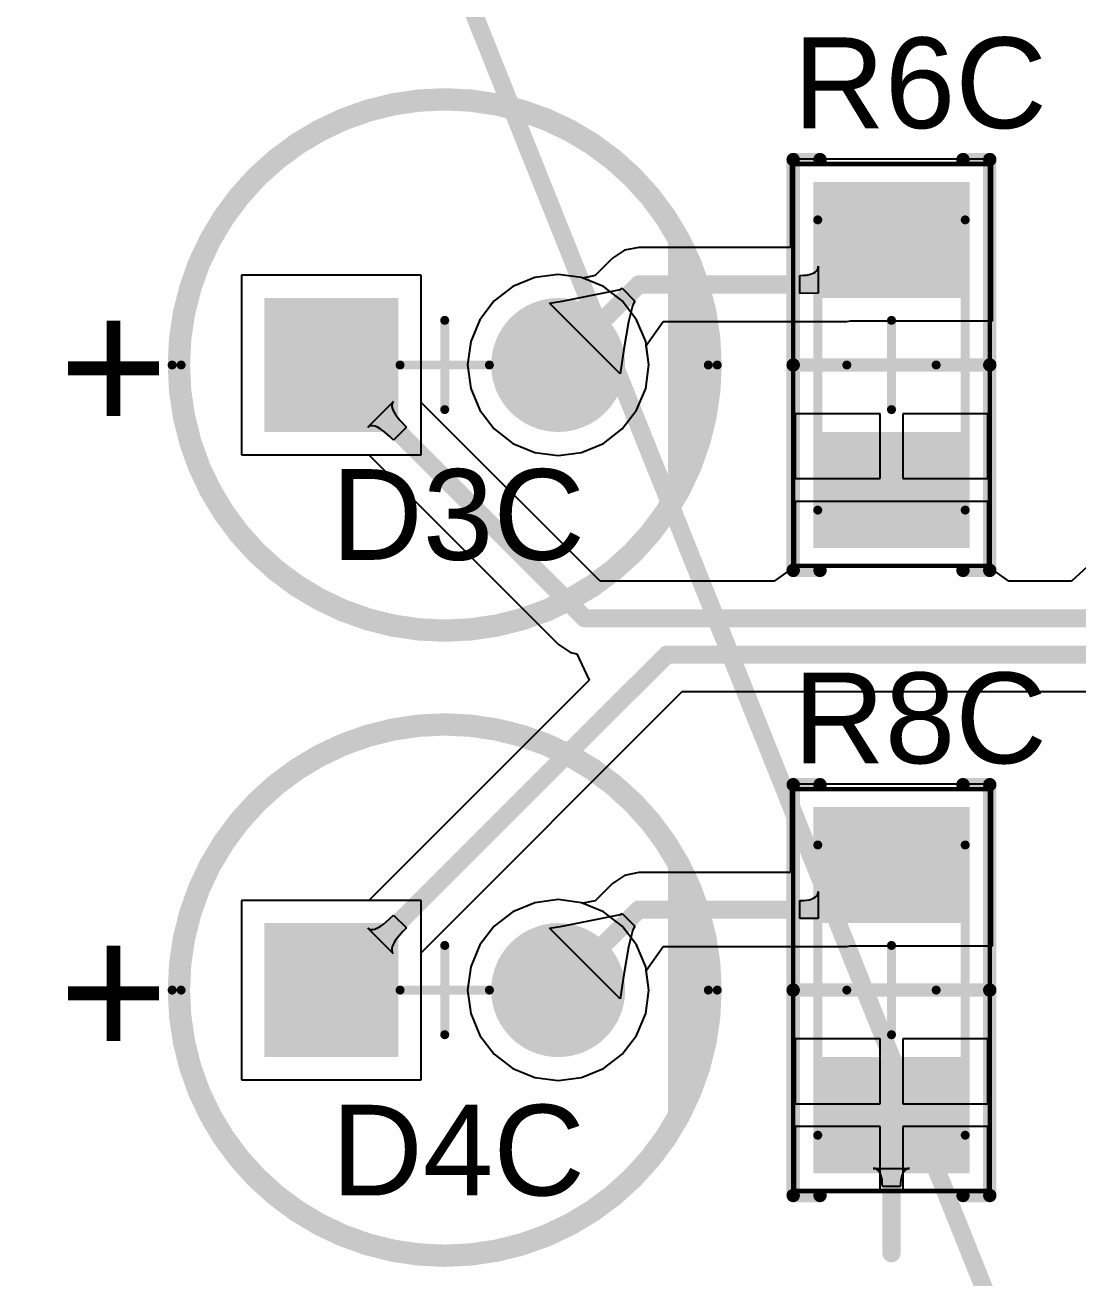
# Model space of a CAD drawing. Header units: inches. Extents: x -0.14 to 3.29, y -0.08 to 7.88.
# Drawn here: x 0.898 to 1.362, y 4.578 to 5.13 of the extents above; entities that cross this region are included whole.
import ezdxf

# ---------------------------------------------------------------- set-up
doc = ezdxf.new("R2010")
doc.units = ezdxf.units.IN
doc.header["$MEASUREMENT"] = 0
for name, color, linetype in [('Bottom Layer', 5, 'Continuous'), ('Bottom Solder', 6, 'Continuous'), ('Multi-Layer', 9, 'Continuous'), ('Pad Holes', 156, 'Continuous'), ('PCBD Notes', 76, 'Continuous'), ('Top 3D Body', 56, 'Continuous'), ('Top Courtyard', 56, 'Continuous'), ('Top Layer', 1, 'Continuous'), ('Top Overlay', 2, 'Continuous'), ('Top Paste', 8, 'Continuous'), ('Top Solder', 216, 'Continuous')]:
    doc.layers.add(name, color=color, linetype=linetype)
doc.styles.add('Arial', font='', dxfattribs={"height": 0.2})
doc.styles.get('Arial').set_extended_font_data('Arial')

# ---------------------------------------------------------------- blocks, each defined once
blk = doc.blocks.new('RES_1206_3216_314')
at = {"layer": 'Top Layer'}
for points in [[(-0.07874, -0.03248), (-0.07874, 0.03248), (-0.0315, 0.03248), (-0.0315, -0.03248)], [(0.0315, -0.03248), (0.0315, 0.03248), (0.07874, 0.03248), (0.07874, -0.03248)]]:
    blk.add_hatch(color=1, dxfattribs=at).paths.add_polyline_path(points)
at = {"layer": 'Top Paste'}
for points in [[(-0.07874, -0.03248), (-0.07874, 0.03248), (-0.0315, 0.03248), (-0.0315, -0.03248)], [(0.0315, -0.03248), (0.0315, 0.03248), (0.07874, 0.03248), (0.07874, -0.03248)]]:
    blk.add_hatch(color=8, dxfattribs=at).paths.add_polyline_path(points)
at = {"layer": 'Top Solder'}
for points in [[(-0.08071, -0.03445), (-0.08071, 0.03445), (-0.02953, 0.03445), (-0.02953, -0.03445)], [(0.02953, -0.03445), (0.02953, 0.03445), (0.08071, 0.03445), (0.08071, -0.03445)]]:
    blk.add_hatch(color=216, dxfattribs=at).paths.add_polyline_path(points)
at = {"layer": 'Top 3D Body'}
for points in [[(0.06398, 0.03248, 0.00394, 0.00394, 0), (-0.06398, 0.03248, 0.00394, 0.00394, 0)], [(-0.06398, -0.03248, 0.00394, 0.00394, 0), (-0.06398, 0.03248, 0.00394, 0.00394, 0)], [(0.06398, -0.03248, 0.00394, 0.00394, 0), (0.06398, 0.03248, 0.00394, 0.00394, 0)], [(0.06398, -0.03248, 0.00394, 0.00394, 0), (-0.06398, -0.03248, 0.00394, 0.00394, 0)]]:
    blk.add_lwpolyline(points, format="xyseb", dxfattribs=at)
for points in [[(-0.06496, 0.03248, 0.00197, 0.00197, 1), (-0.06299, 0.03248, 0.00197, 0.00197, 1)], [(-0.06496, 0.03248, 0.00197, 0.00197, 1), (-0.06299, 0.03248, 0.00197, 0.00197, 1)], [(0.06299, 0.03248, 0.00197, 0.00197, 1), (0.06496, 0.03248, 0.00197, 0.00197, 1)], [(0.06299, 0.03248, 0.00197, 0.00197, 1), (0.06496, 0.03248, 0.00197, 0.00197, 1)], [(-0.06496, -0.03248, 0.00197, 0.00197, 1), (-0.06299, -0.03248, 0.00197, 0.00197, 1)], [(-0.06496, -0.03248, 0.00197, 0.00197, 1), (-0.06299, -0.03248, 0.00197, 0.00197, 1)], [(0.06299, -0.03248, 0.00197, 0.00197, 1), (0.06496, -0.03248, 0.00197, 0.00197, 1)], [(0.06299, -0.03248, 0.00197, 0.00197, 1), (0.06496, -0.03248, 0.00197, 0.00197, 1)]]:
    blk.add_lwpolyline(points, format="xyseb", close=True, dxfattribs=at)
at = {"layer": 'Top Courtyard'}
for points in [[(0.08858, 0.04331, 0.00197, 0.00197, 0), (-0.08858, 0.04331, 0.00197, 0.00197, 0)], [(-0.08858, -0.04331, 0.00197, 0.00197, 0), (-0.08858, 0.04331, 0.00197, 0.00197, 0)], [(0.08858, -0.04331, 0.00197, 0.00197, 0), (0.08858, 0.04331, 0.00197, 0.00197, 0)], [(0, -0.01968, 0.00394, 0.00394, 0), (0, 0.01969, 0.00394, 0.00394, 0)], [(0.01968, 0, 0.00394, 0.00394, 0), (-0.01969, 0, 0.00394, 0.00394, 0)], [(0.08858, -0.04331, 0.00197, 0.00197, 0), (-0.08858, -0.04331, 0.00197, 0.00197, 0)]]:
    blk.add_lwpolyline(points, format="xyseb", dxfattribs=at)
for points in [[(-0.08907, 0.04331, 0.000984, 0.000984, 1), (-0.08809, 0.04331, 0.000984, 0.000984, 1)], [(-0.08907, 0.04331, 0.000984, 0.000984, 1), (-0.08809, 0.04331, 0.000984, 0.000984, 1)], [(0.08809, 0.04331, 0.000984, 0.000984, 1), (0.08907, 0.04331, 0.000984, 0.000984, 1)], [(0.08809, 0.04331, 0.000984, 0.000984, 1), (0.08907, 0.04331, 0.000984, 0.000984, 1)], [(-0.00098, 0.01969, 0.00197, 0.00197, 1), (0.00098, 0.01969, 0.00197, 0.00197, 1)], [(-0.02067, 0, 0.00197, 0.00197, 1), (-0.0187, 0, 0.00197, 0.00197, 1)], [(0.0187, 0, 0.00197, 0.00197, 1), (0.02067, 0, 0.00197, 0.00197, 1)], [(-0.00098, -0.01968, 0.00197, 0.00197, 1), (0.00098, -0.01968, 0.00197, 0.00197, 1)], [(-0.08907, -0.04331, 0.000984, 0.000984, 1), (-0.08809, -0.04331, 0.000984, 0.000984, 1)], [(-0.08907, -0.04331, 0.000984, 0.000984, 1), (-0.08809, -0.04331, 0.000984, 0.000984, 1)], [(0.08809, -0.04331, 0.000984, 0.000984, 1), (0.08907, -0.04331, 0.000984, 0.000984, 1)], [(0.08809, -0.04331, 0.000984, 0.000984, 1), (0.08907, -0.04331, 0.000984, 0.000984, 1)]]:
    blk.add_lwpolyline(points, format="xyseb", close=True, dxfattribs=at)
at = {"layer": 'Top Overlay'}
for points in [[(0.09055, 0.04331, 0.00591, 0.00591, 0), (-0.09055, 0.04331, 0.00591, 0.00591, 0)], [(-0.09055, 0.0315, 0.00591, 0.00591, 0), (-0.09055, 0.04331, 0.00591, 0.00591, 0)], [(0, -0.04331, 0.00591, 0.00591, 0), (0, 0.04331, 0.00591, 0.00591, 0)], [(0.09055, 0.0315, 0.00591, 0.00591, 0), (0.09055, 0.04331, 0.00591, 0.00591, 0)], [(-0.09055, -0.04331, 0.00591, 0.00591, 0), (-0.09055, -0.03149, 0.00591, 0.00591, 0)], [(0.09055, -0.04331, 0.00591, 0.00591, 0), (0.09055, -0.03149, 0.00591, 0.00591, 0)], [(0.09055, -0.04331, 0.00591, 0.00591, 0), (-0.09055, -0.04331, 0.00591, 0.00591, 0)]]:
    blk.add_lwpolyline(points, format="xyseb", dxfattribs=at)
for points in [[(-0.09203, 0.04331, 0.00295, 0.00295, 1), (-0.08908, 0.04331, 0.00295, 0.00295, 1)], [(-0.09203, 0.04331, 0.00295, 0.00295, 1), (-0.08908, 0.04331, 0.00295, 0.00295, 1)], [(-0.00148, 0.04331, 0.00295, 0.00295, 1), (0.00148, 0.04331, 0.00295, 0.00295, 1)], [(0.08908, 0.04331, 0.00295, 0.00295, 1), (0.09203, 0.04331, 0.00295, 0.00295, 1)], [(0.08908, 0.04331, 0.00295, 0.00295, 1), (0.09203, 0.04331, 0.00295, 0.00295, 1)], [(-0.09203, 0.0315, 0.00295, 0.00295, 1), (-0.08908, 0.0315, 0.00295, 0.00295, 1)], [(0.08908, 0.0315, 0.00295, 0.00295, 1), (0.09203, 0.0315, 0.00295, 0.00295, 1)], [(-0.09203, -0.03149, 0.00295, 0.00295, 1), (-0.08908, -0.03149, 0.00295, 0.00295, 1)], [(0.08908, -0.03149, 0.00295, 0.00295, 1), (0.09203, -0.03149, 0.00295, 0.00295, 1)], [(-0.09203, -0.04331, 0.00295, 0.00295, 1), (-0.08908, -0.04331, 0.00295, 0.00295, 1)], [(-0.09203, -0.04331, 0.00295, 0.00295, 1), (-0.08908, -0.04331, 0.00295, 0.00295, 1)], [(-0.00148, -0.04331, 0.00295, 0.00295, 1), (0.00148, -0.04331, 0.00295, 0.00295, 1)], [(0.08908, -0.04331, 0.00295, 0.00295, 1), (0.09203, -0.04331, 0.00295, 0.00295, 1)], [(0.08908, -0.04331, 0.00295, 0.00295, 1), (0.09203, -0.04331, 0.00295, 0.00295, 1)]]:
    blk.add_lwpolyline(points, format="xyseb", close=True, dxfattribs=at)
blk = doc.blocks.new('RES_1206_3216_334')
at = {"layer": 'Top Layer'}
for points in [[(-0.07874, -0.03248), (-0.07874, 0.03248), (-0.03149, 0.03248), (-0.03149, -0.03248)], [(0.0315, -0.03248), (0.0315, 0.03248), (0.07874, 0.03248), (0.07874, -0.03248)]]:
    blk.add_hatch(color=1, dxfattribs=at).paths.add_polyline_path(points)
at = {"layer": 'Top Paste'}
for points in [[(-0.07874, -0.03248), (-0.07874, 0.03248), (-0.03149, 0.03248), (-0.03149, -0.03248)], [(0.0315, -0.03248), (0.0315, 0.03248), (0.07874, 0.03248), (0.07874, -0.03248)]]:
    blk.add_hatch(color=8, dxfattribs=at).paths.add_polyline_path(points)
at = {"layer": 'Top Solder'}
for points in [[(-0.08071, -0.03445), (-0.08071, 0.03445), (-0.02953, 0.03445), (-0.02953, -0.03445)], [(0.02953, -0.03445), (0.02953, 0.03445), (0.08071, 0.03445), (0.08071, -0.03445)]]:
    blk.add_hatch(color=216, dxfattribs=at).paths.add_polyline_path(points)
at = {"layer": 'Top 3D Body'}
for points in [[(0.06398, 0.03248, 0.00394, 0.00394, 0), (-0.06398, 0.03248, 0.00394, 0.00394, 0)], [(-0.06398, -0.03248, 0.00394, 0.00394, 0), (-0.06398, 0.03248, 0.00394, 0.00394, 0)], [(0.06398, -0.03248, 0.00394, 0.00394, 0), (0.06398, 0.03248, 0.00394, 0.00394, 0)], [(0.06398, -0.03248, 0.00394, 0.00394, 0), (-0.06398, -0.03248, 0.00394, 0.00394, 0)]]:
    blk.add_lwpolyline(points, format="xyseb", dxfattribs=at)
for points in [[(-0.06496, 0.03248, 0.00197, 0.00197, 1), (-0.06299, 0.03248, 0.00197, 0.00197, 1)], [(-0.06496, 0.03248, 0.00197, 0.00197, 1), (-0.06299, 0.03248, 0.00197, 0.00197, 1)], [(0.06299, 0.03248, 0.00197, 0.00197, 1), (0.06496, 0.03248, 0.00197, 0.00197, 1)], [(0.06299, 0.03248, 0.00197, 0.00197, 1), (0.06496, 0.03248, 0.00197, 0.00197, 1)], [(-0.06496, -0.03248, 0.00197, 0.00197, 1), (-0.06299, -0.03248, 0.00197, 0.00197, 1)], [(-0.06496, -0.03248, 0.00197, 0.00197, 1), (-0.06299, -0.03248, 0.00197, 0.00197, 1)], [(0.06299, -0.03248, 0.00197, 0.00197, 1), (0.06496, -0.03248, 0.00197, 0.00197, 1)], [(0.06299, -0.03248, 0.00197, 0.00197, 1), (0.06496, -0.03248, 0.00197, 0.00197, 1)]]:
    blk.add_lwpolyline(points, format="xyseb", close=True, dxfattribs=at)
at = {"layer": 'Top Courtyard'}
for points in [[(0.08858, 0.04331, 0.00197, 0.00197, 0), (-0.08858, 0.04331, 0.00197, 0.00197, 0)], [(-0.08858, -0.04331, 0.00197, 0.00197, 0), (-0.08858, 0.04331, 0.00197, 0.00197, 0)], [(0.08858, -0.04331, 0.00197, 0.00197, 0), (0.08858, 0.04331, 0.00197, 0.00197, 0)], [(0, -0.01968, 0.00394, 0.00394, 0), (0, 0.01969, 0.00394, 0.00394, 0)], [(0.01969, 0, 0.00394, 0.00394, 0), (-0.01968, 0, 0.00394, 0.00394, 0)], [(0.08858, -0.04331, 0.00197, 0.00197, 0), (-0.08858, -0.04331, 0.00197, 0.00197, 0)]]:
    blk.add_lwpolyline(points, format="xyseb", dxfattribs=at)
for points in [[(-0.08908, 0.04331, 0.000984, 0.000984, 1), (-0.08809, 0.04331, 0.000984, 0.000984, 1)], [(-0.08908, 0.04331, 0.000984, 0.000984, 1), (-0.08809, 0.04331, 0.000984, 0.000984, 1)], [(0.08809, 0.04331, 0.000984, 0.000984, 1), (0.08908, 0.04331, 0.000984, 0.000984, 1)], [(0.08809, 0.04331, 0.000984, 0.000984, 1), (0.08908, 0.04331, 0.000984, 0.000984, 1)], [(-0.00098, 0.01969, 0.00197, 0.00197, 1), (0.00099, 0.01969, 0.00197, 0.00197, 1)], [(-0.02067, 0, 0.00197, 0.00197, 1), (-0.0187, 0, 0.00197, 0.00197, 1)], [(0.0187, 0, 0.00197, 0.00197, 1), (0.02067, 0, 0.00197, 0.00197, 1)], [(-0.00098, -0.01968, 0.00197, 0.00197, 1), (0.00099, -0.01968, 0.00197, 0.00197, 1)], [(-0.08908, -0.04331, 0.000984, 0.000984, 1), (-0.08809, -0.04331, 0.000984, 0.000984, 1)], [(-0.08908, -0.04331, 0.000984, 0.000984, 1), (-0.08809, -0.04331, 0.000984, 0.000984, 1)], [(0.08809, -0.04331, 0.000984, 0.000984, 1), (0.08908, -0.04331, 0.000984, 0.000984, 1)], [(0.08809, -0.04331, 0.000984, 0.000984, 1), (0.08908, -0.04331, 0.000984, 0.000984, 1)]]:
    blk.add_lwpolyline(points, format="xyseb", close=True, dxfattribs=at)
at = {"layer": 'Top Overlay'}
for points in [[(0.09055, 0.04331, 0.00591, 0.00591, 0), (-0.09055, 0.04331, 0.00591, 0.00591, 0)], [(-0.09055, 0.0315, 0.00591, 0.00591, 0), (-0.09055, 0.04331, 0.00591, 0.00591, 0)], [(0, -0.04331, 0.00591, 0.00591, 0), (0, 0.04331, 0.00591, 0.00591, 0)], [(0.09055, 0.0315, 0.00591, 0.00591, 0), (0.09055, 0.04331, 0.00591, 0.00591, 0)], [(-0.09055, -0.04331, 0.00591, 0.00591, 0), (-0.09055, -0.03149, 0.00591, 0.00591, 0)], [(0.09055, -0.04331, 0.00591, 0.00591, 0), (0.09055, -0.03149, 0.00591, 0.00591, 0)], [(0.09055, -0.04331, 0.00591, 0.00591, 0), (-0.09055, -0.04331, 0.00591, 0.00591, 0)]]:
    blk.add_lwpolyline(points, format="xyseb", dxfattribs=at)
for points in [[(-0.09203, 0.04331, 0.00295, 0.00295, 1), (-0.08907, 0.04331, 0.00295, 0.00295, 1)], [(-0.09203, 0.04331, 0.00295, 0.00295, 1), (-0.08907, 0.04331, 0.00295, 0.00295, 1)], [(-0.00148, 0.04331, 0.00295, 0.00295, 1), (0.00148, 0.04331, 0.00295, 0.00295, 1)], [(0.08907, 0.04331, 0.00295, 0.00295, 1), (0.09203, 0.04331, 0.00295, 0.00295, 1)], [(0.08907, 0.04331, 0.00295, 0.00295, 1), (0.09203, 0.04331, 0.00295, 0.00295, 1)], [(-0.09203, 0.0315, 0.00295, 0.00295, 1), (-0.08907, 0.0315, 0.00295, 0.00295, 1)], [(0.08907, 0.0315, 0.00295, 0.00295, 1), (0.09203, 0.0315, 0.00295, 0.00295, 1)], [(-0.09203, -0.03149, 0.00295, 0.00295, 1), (-0.08907, -0.03149, 0.00295, 0.00295, 1)], [(0.08907, -0.03149, 0.00295, 0.00295, 1), (0.09203, -0.03149, 0.00295, 0.00295, 1)], [(-0.09203, -0.04331, 0.00295, 0.00295, 1), (-0.08907, -0.04331, 0.00295, 0.00295, 1)], [(-0.09203, -0.04331, 0.00295, 0.00295, 1), (-0.08907, -0.04331, 0.00295, 0.00295, 1)], [(-0.00148, -0.04331, 0.00295, 0.00295, 1), (0.00148, -0.04331, 0.00295, 0.00295, 1)], [(0.08907, -0.04331, 0.00295, 0.00295, 1), (0.09203, -0.04331, 0.00295, 0.00295, 1)], [(0.08907, -0.04331, 0.00295, 0.00295, 1), (0.09203, -0.04331, 0.00295, 0.00295, 1)]]:
    blk.add_lwpolyline(points, format="xyseb", close=True, dxfattribs=at)
blk = doc.blocks.new('ED49B4F6_595F_4D62_96BB_D7184CAA9B94_417')
at = {"layer": 'Bottom Layer'}
blk.add_hatch(color=5, dxfattribs=at).paths.add_polyline_path([(-0.02244, -0.02756), (-0.07756, -0.02756), (-0.07756, 0.02756), (-0.02244, 0.02756)])
h = blk.add_hatch(color=5, dxfattribs=at)
edge = h.paths.add_edge_path()
edge.add_arc((0.05, 0), 0.02756, 0, 360)
at = {"layer": 'Bottom Solder'}
blk.add_hatch(color=6, dxfattribs=at).paths.add_polyline_path([(-0.02047, -0.02953), (-0.07953, -0.02953), (-0.07953, 0.02953), (-0.02047, 0.02953)])
h = blk.add_hatch(color=6, dxfattribs=at)
edge = h.paths.add_edge_path()
edge.add_arc((0.05, 0), 0.02953, 0, 360)
at = {"layer": 'Multi-Layer'}
blk.add_hatch(color=9, dxfattribs=at).paths.add_polyline_path([(-0.02244, -0.02756), (-0.07756, -0.02756), (-0.07756, 0.02756), (-0.02244, 0.02756)])
h = blk.add_hatch(color=9, dxfattribs=at)
edge = h.paths.add_edge_path()
edge.add_arc((0.05, 0), 0.02756, 0, 360)
at = {"layer": 'Pad Holes'}
h = blk.add_hatch(color=7, dxfattribs=at)
edge = h.paths.add_edge_path()
edge.add_arc((-0.05, 0), 0.0175, 0, 360)
h = blk.add_hatch(color=7, dxfattribs=at)
edge = h.paths.add_edge_path()
edge.add_arc((0.05, 0), 0.0175, 0, 360)
at = {"layer": 'Top Layer'}
blk.add_hatch(color=1, dxfattribs=at).paths.add_polyline_path([(-0.02244, -0.02756), (-0.07756, -0.02756), (-0.07756, 0.02756), (-0.02244, 0.02756)])
h = blk.add_hatch(color=1, dxfattribs=at)
edge = h.paths.add_edge_path()
edge.add_arc((0.05, 0), 0.02756, 0, 360)
at = {"layer": 'Top Solder'}
blk.add_hatch(color=216, dxfattribs=at).paths.add_polyline_path([(-0.02047, -0.02953), (-0.07953, -0.02953), (-0.07953, 0.02953), (-0.02047, 0.02953)])
h = blk.add_hatch(color=216, dxfattribs=at)
edge = h.paths.add_edge_path()
edge.add_arc((0.05, 0), 0.02953, 0, 360)
at = {"layer": 'Top 3D Body'}
for points in [[(0.11614, 0, 0.00394, 0.00394, 1), (-0.11614, 0, 0.00394, 0.00394, 1)], [(-0.11713, 0, 0.00197, 0.00197, 1), (-0.11516, 0, 0.00197, 0.00197, 1)], [(0.11516, 0, 0.00197, 0.00197, 1), (0.11713, 0, 0.00197, 0.00197, 1)]]:
    blk.add_lwpolyline(points, format="xyseb", close=True, dxfattribs=at)
at = {"layer": 'Top Courtyard'}
for points in [[(0.12008, 0, 0.00394, 0.00394, 1), (-0.12008, 0, 0.00394, 0.00394, 1)], [(-0.00098, 0.01969, 0.00197, 0.00197, 1), (0.00099, 0.01969, 0.00197, 0.00197, 1)], [(-0.12106, 0, 0.00197, 0.00197, 1), (-0.11909, 0, 0.00197, 0.00197, 1)], [(-0.02067, 0, 0.00197, 0.00197, 1), (-0.0187, 0, 0.00197, 0.00197, 1)], [(0.0187, 0, 0.00197, 0.00197, 1), (0.02067, 0, 0.00197, 0.00197, 1)], [(0.11909, 0, 0.00197, 0.00197, 1), (0.12106, 0, 0.00197, 0.00197, 1)], [(-0.00098, -0.01968, 0.00197, 0.00197, 1), (0.00099, -0.01968, 0.00197, 0.00197, 1)]]:
    blk.add_lwpolyline(points, format="xyseb", close=True, dxfattribs=at)
for points in [[(0, -0.01968, 0.00394, 0.00394, 0), (0, 0.01969, 0.00394, 0.00394, 0)], [(-0.01968, 0, 0.00394, 0.00394, 0), (0.01969, 0, 0.00394, 0.00394, 0)]]:
    blk.add_lwpolyline(points, format="xyseb", dxfattribs=at)
at = {"layer": 'Top Overlay'}
for points in [[(0.11614, 0, 0.00787, 0.00787, 1), (-0.11614, 0, 0.00787, 0.00787, 1)], [(0.10039, 0.05512, 0.00394, 0.00394, 1), (0.10433, 0.05512, 0.00394, 0.00394, 1)], [(0.10433, 0.03937, 0.00394, 0.00394, 1), (0.10827, 0.03937, 0.00394, 0.00394, 1)], [(0.10827, 0.02362, 0.00394, 0.00394, 1), (0.11221, 0.02362, 0.00394, 0.00394, 1)], [(-0.11811, 0, 0.00394, 0.00394, 1), (-0.11417, 0, 0.00394, 0.00394, 1)], [(0.11417, 0, 0.00394, 0.00394, 1), (0.11811, 0, 0.00394, 0.00394, 1)], [(0.10827, -0.02756, 0.00394, 0.00394, 1), (0.11221, -0.02756, 0.00394, 0.00394, 1)], [(0.10039, -0.03937, 0.00394, 0.00394, 1), (0.10433, -0.03937, 0.00394, 0.00394, 1)], [(0.10039, -0.03937, 0.00394, 0.00394, 1), (0.10433, -0.03937, 0.00394, 0.00394, 1)], [(0.10433, -0.03937, 0.00394, 0.00394, 1), (0.10827, -0.03937, 0.00394, 0.00394, 1)], [(0.10039, -0.05512, 0.00394, 0.00394, 1), (0.10433, -0.05512, 0.00394, 0.00394, 1)]]:
    blk.add_lwpolyline(points, format="xyseb", close=True, dxfattribs=at)
for points in [[(0.10236, -0.03937, 0.00787, 0.00787, 0), (0.10236, 0.05512, 0.00787, 0.00787, 0)], [(0.1063, -0.03937, 0.00787, 0.00787, 0), (0.1063, 0.03937, 0.00787, 0.00787, 0)], [(0.11024, -0.02756, 0.00787, 0.00787, 0), (0.11024, 0.02362, 0.00787, 0.00787, 0)], [(0.10236, -0.05512, 0.00787, 0.00787, 0), (0.10236, -0.03937, 0.00787, 0.00787, 0)]]:
    blk.add_lwpolyline(points, format="xyseb", dxfattribs=at)
at = {"layer": 'Top Overlay', "style": 'Arial'}
blk.add_text('+', height=0.05906, dxfattribs=at).set_placement((-0.17, -0.03))
blk = doc.blocks.new('ED49B4F6_595F_4D62_96BB_D7184CAA9B94_427')
at = {"layer": 'Bottom Layer'}
blk.add_hatch(color=5, dxfattribs=at).paths.add_polyline_path([(-0.02244, -0.02756), (-0.07756, -0.02756), (-0.07756, 0.02756), (-0.02244, 0.02756)])
h = blk.add_hatch(color=5, dxfattribs=at)
edge = h.paths.add_edge_path()
edge.add_arc((0.05, 0), 0.02756, 0, 360)
at = {"layer": 'Bottom Solder'}
blk.add_hatch(color=6, dxfattribs=at).paths.add_polyline_path([(-0.02047, -0.02953), (-0.07953, -0.02953), (-0.07953, 0.02953), (-0.02047, 0.02953)])
h = blk.add_hatch(color=6, dxfattribs=at)
edge = h.paths.add_edge_path()
edge.add_arc((0.05, 0), 0.02953, 0, 360)
at = {"layer": 'Multi-Layer'}
blk.add_hatch(color=9, dxfattribs=at).paths.add_polyline_path([(-0.02244, -0.02756), (-0.07756, -0.02756), (-0.07756, 0.02756), (-0.02244, 0.02756)])
h = blk.add_hatch(color=9, dxfattribs=at)
edge = h.paths.add_edge_path()
edge.add_arc((0.05, 0), 0.02756, 0, 360)
at = {"layer": 'Pad Holes'}
h = blk.add_hatch(color=7, dxfattribs=at)
edge = h.paths.add_edge_path()
edge.add_arc((-0.05, 0), 0.0175, 0, 360)
h = blk.add_hatch(color=7, dxfattribs=at)
edge = h.paths.add_edge_path()
edge.add_arc((0.05, 0), 0.0175, 0, 360)
at = {"layer": 'Top Layer'}
blk.add_hatch(color=1, dxfattribs=at).paths.add_polyline_path([(-0.02244, -0.02756), (-0.07756, -0.02756), (-0.07756, 0.02756), (-0.02244, 0.02756)])
h = blk.add_hatch(color=1, dxfattribs=at)
edge = h.paths.add_edge_path()
edge.add_arc((0.05, 0), 0.02756, 0, 360)
at = {"layer": 'Top Solder'}
blk.add_hatch(color=216, dxfattribs=at).paths.add_polyline_path([(-0.02047, -0.02953), (-0.07953, -0.02953), (-0.07953, 0.02953), (-0.02047, 0.02953)])
h = blk.add_hatch(color=216, dxfattribs=at)
edge = h.paths.add_edge_path()
edge.add_arc((0.05, 0), 0.02953, 0, 360)
at = {"layer": 'Top 3D Body'}
for points in [[(0.11614, 0, 0.00394, 0.00394, 1), (-0.11614, 0, 0.00394, 0.00394, 1)], [(-0.11713, 0, 0.00197, 0.00197, 1), (-0.11516, 0, 0.00197, 0.00197, 1)], [(0.11516, 0, 0.00197, 0.00197, 1), (0.11713, 0, 0.00197, 0.00197, 1)]]:
    blk.add_lwpolyline(points, format="xyseb", close=True, dxfattribs=at)
at = {"layer": 'Top Courtyard'}
for points in [[(0.12008, 0, 0.00394, 0.00394, 1), (-0.12008, 0, 0.00394, 0.00394, 1)], [(-0.00098, 0.01969, 0.00197, 0.00197, 1), (0.00099, 0.01969, 0.00197, 0.00197, 1)], [(-0.12106, 0, 0.00197, 0.00197, 1), (-0.11909, 0, 0.00197, 0.00197, 1)], [(-0.02067, 0, 0.00197, 0.00197, 1), (-0.0187, 0, 0.00197, 0.00197, 1)], [(0.0187, 0, 0.00197, 0.00197, 1), (0.02067, 0, 0.00197, 0.00197, 1)], [(0.11909, 0, 0.00197, 0.00197, 1), (0.12106, 0, 0.00197, 0.00197, 1)], [(-0.00098, -0.01968, 0.00197, 0.00197, 1), (0.00099, -0.01968, 0.00197, 0.00197, 1)]]:
    blk.add_lwpolyline(points, format="xyseb", close=True, dxfattribs=at)
for points in [[(0, -0.01968, 0.00394, 0.00394, 0), (0, 0.01969, 0.00394, 0.00394, 0)], [(-0.01968, 0, 0.00394, 0.00394, 0), (0.01969, 0, 0.00394, 0.00394, 0)]]:
    blk.add_lwpolyline(points, format="xyseb", dxfattribs=at)
at = {"layer": 'Top Overlay'}
for points in [[(0.11614, 0, 0.00787, 0.00787, 1), (-0.11614, 0, 0.00787, 0.00787, 1)], [(0.10039, 0.05512, 0.00394, 0.00394, 1), (0.10433, 0.05512, 0.00394, 0.00394, 1)], [(0.10433, 0.03937, 0.00394, 0.00394, 1), (0.10827, 0.03937, 0.00394, 0.00394, 1)], [(0.10827, 0.02362, 0.00394, 0.00394, 1), (0.11221, 0.02362, 0.00394, 0.00394, 1)], [(-0.11811, 0, 0.00394, 0.00394, 1), (-0.11417, 0, 0.00394, 0.00394, 1)], [(0.11417, 0, 0.00394, 0.00394, 1), (0.11811, 0, 0.00394, 0.00394, 1)], [(0.10827, -0.02756, 0.00394, 0.00394, 1), (0.11221, -0.02756, 0.00394, 0.00394, 1)], [(0.10039, -0.03937, 0.00394, 0.00394, 1), (0.10433, -0.03937, 0.00394, 0.00394, 1)], [(0.10039, -0.03937, 0.00394, 0.00394, 1), (0.10433, -0.03937, 0.00394, 0.00394, 1)], [(0.10433, -0.03937, 0.00394, 0.00394, 1), (0.10827, -0.03937, 0.00394, 0.00394, 1)], [(0.10039, -0.05512, 0.00394, 0.00394, 1), (0.10433, -0.05512, 0.00394, 0.00394, 1)]]:
    blk.add_lwpolyline(points, format="xyseb", close=True, dxfattribs=at)
for points in [[(0.10236, -0.03937, 0.00787, 0.00787, 0), (0.10236, 0.05512, 0.00787, 0.00787, 0)], [(0.1063, -0.03937, 0.00787, 0.00787, 0), (0.1063, 0.03937, 0.00787, 0.00787, 0)], [(0.11024, -0.02756, 0.00787, 0.00787, 0), (0.11024, 0.02362, 0.00787, 0.00787, 0)], [(0.10236, -0.05512, 0.00787, 0.00787, 0), (0.10236, -0.03937, 0.00787, 0.00787, 0)]]:
    blk.add_lwpolyline(points, format="xyseb", dxfattribs=at)
at = {"layer": 'Top Overlay', "style": 'Arial'}
blk.add_text('+', height=0.05906, dxfattribs=at).set_placement((-0.17, -0.03))

msp = doc.modelspace()

# ---------------------------------------------------------------- linework, layer by layer
at = {"layer": 'Bottom Layer'}
for p, q in [((1.07224, 5.01987), (0.99312, 5.01987)), ((0.99312, 5.01987), (0.99312, 4.94076)), ((1.07224, 4.94076), (1.07224, 5.01987)), ((1.12235, 5.01885), (1.11273, 5.01487)), ((1.13268, 5.02021), (1.12235, 5.01885)), ((1.143, 5.01885), (1.13268, 5.02021)), ((1.15263, 5.01487), (1.143, 5.01885)), ((1.11273, 5.01487), (1.10446, 5.00853)), ((1.16089, 5.00853), (1.15263, 5.01487)), ((1.10446, 5.00853), (1.09812, 5.00026)), ((1.16723, 5.00026), (1.16089, 5.00853)), ((1.09812, 5.00026), (1.09414, 4.99064)), ((1.17122, 4.99064), (1.16723, 5.00026)), ((1.09414, 4.99064), (1.09278, 4.98031)), ((1.17258, 4.98031), (1.17122, 4.99064)), ((1.09278, 4.98031), (1.09414, 4.96999)), ((1.17122, 4.96999), (1.17258, 4.98031)), ((1.09414, 4.96999), (1.09812, 4.96036)), ((1.16723, 4.96036), (1.17122, 4.96999)), ((1.09812, 4.96036), (1.10446, 4.9521)), ((1.16089, 4.9521), (1.16723, 4.96036)), ((1.10446, 4.9521), (1.11273, 4.94576)), ((1.15263, 4.94576), (1.16089, 4.9521)), ((1.11273, 4.94576), (1.12235, 4.94177)), ((1.143, 4.94177), (1.15263, 4.94576)), ((0.99312, 4.94076), (1.07224, 4.94076)), ((1.12235, 4.94177), (1.13268, 4.94041)), ((1.13268, 4.94041), (1.143, 4.94177)), ((1.07224, 4.74428), (0.99312, 4.74428)), ((0.99312, 4.74428), (0.99312, 4.66517)), ((1.07224, 4.66517), (1.07224, 4.74428)), ((1.11273, 4.73928), (1.10446, 4.73294)), ((1.12235, 4.74326), (1.11273, 4.73928)), ((1.13268, 4.74462), (1.12235, 4.74326)), ((1.143, 4.74326), (1.13268, 4.74462)), ((1.15263, 4.73928), (1.143, 4.74326)), ((1.16089, 4.73294), (1.15263, 4.73928)), ((1.10446, 4.73294), (1.09812, 4.72467)), ((1.16723, 4.72467), (1.16089, 4.73294)), ((1.09812, 4.72467), (1.09414, 4.71505)), ((1.17122, 4.71505), (1.16723, 4.72467)), ((1.09414, 4.71505), (1.09278, 4.70472)), ((1.17258, 4.70472), (1.17122, 4.71505)), ((1.09278, 4.70472), (1.09414, 4.6944)), ((1.17122, 4.6944), (1.17258, 4.70472)), ((1.09414, 4.6944), (1.09812, 4.68477)), ((1.16723, 4.68477), (1.17122, 4.6944)), ((1.09812, 4.68477), (1.10446, 4.67651)), ((1.16089, 4.67651), (1.16723, 4.68477)), ((1.10446, 4.67651), (1.11273, 4.67017)), ((1.15263, 4.67017), (1.16089, 4.67651)), ((1.11273, 4.67017), (1.12235, 4.66618)), ((1.143, 4.66618), (1.15263, 4.67017)), ((0.99312, 4.66517), (1.07224, 4.66517)), ((1.12235, 4.66618), (1.13268, 4.66482)), ((1.13268, 4.66482), (1.143, 4.66618))]:
    msp.add_line(p, q, dxfattribs=at)
at = {"layer": 'PCBD Notes'}
msp.add_lwpolyline([(0, 7.87402, 0.00787, 0.00787, 0), (3.14961, 0, 0.00787, 0.00787, 0)], format="xyseb", dxfattribs=at)
at = {"layer": 'Top Layer'}
for p, q in [((1.32401, 5.07105), (1.23505, 5.07105)), ((1.23505, 5.07105), (1.23505, 5.03212)), ((1.32401, 4.99981), (1.32401, 5.07105)), ((1.16817, 5.03212), (1.16193, 5.03088)), ((1.23505, 5.03212), (1.16817, 5.03212)), ((1.15664, 5.02735), (1.149, 5.01971)), ((1.16193, 5.03088), (1.15664, 5.02735)), ((1.24524, 5.02081), (1.24597, 5.02125)), ((1.24597, 5.02125), (1.24654, 5.02177)), ((1.24654, 5.02177), (1.24695, 5.02237)), ((1.24695, 5.02237), (1.2472, 5.02305)), ((1.24729, 5.02381), (1.24717, 5.01193)), ((1.2472, 5.02305), (1.24729, 5.02381)), ((1.07224, 5.01987), (0.99312, 5.01987)), ((0.99312, 5.01987), (0.99312, 4.94076)), ((1.07224, 4.96383), (1.07224, 5.01987)), ((1.12235, 5.01885), (1.11273, 5.01487)), ((1.13268, 5.02021), (1.12235, 5.01885)), ((1.143, 5.01885), (1.13268, 5.02021)), ((1.1436, 5.01861), (1.143, 5.01885)), ((1.149, 5.01971), (1.1436, 5.01861)), ((1.23917, 5.01981), (1.2407, 5.01985)), ((1.23917, 5.01181), (1.23917, 5.01981)), ((1.2407, 5.01985), (1.24208, 5.01997)), ((1.24208, 5.01997), (1.24329, 5.02017)), ((1.24329, 5.02017), (1.24435, 5.02045)), ((1.24435, 5.02045), (1.24524, 5.02081)), ((1.11273, 5.01487), (1.10446, 5.00853)), ((1.13447, 5.00843), (1.16009, 5.01364)), ((1.16009, 5.01364), (1.16082, 5.01412)), ((1.16082, 5.01412), (1.16648, 5.00846)), ((1.24717, 5.01193), (1.23917, 5.01181)), ((1.10446, 5.00853), (1.09812, 5.00026)), ((1.1288, 5.0076), (1.13447, 5.00843)), ((1.15996, 4.97643), (1.1288, 5.0076)), ((1.16493, 5.00462), (1.16371, 4.99931)), ((1.16549, 5.00645), (1.16493, 5.00462)), ((1.166, 5.00773), (1.16549, 5.00645)), ((1.16648, 5.00846), (1.166, 5.00773)), ((1.09812, 5.00026), (1.09414, 4.99064)), ((1.16371, 4.99931), (1.16158, 4.98723)), ((1.17144, 4.98894), (1.17891, 4.9995)), ((1.17891, 4.9995), (1.25991, 4.9995)), ((1.25991, 4.9995), (1.26148, 4.99981)), ((1.26148, 4.99981), (1.32401, 4.99981)), ((1.09414, 4.99064), (1.09278, 4.98031)), ((1.17258, 4.98031), (1.17144, 4.98894)), ((1.16158, 4.98723), (1.15996, 4.97643)), ((1.09278, 4.98031), (1.09414, 4.96999)), ((1.17122, 4.96999), (1.17258, 4.98031)), ((1.09414, 4.96999), (1.09812, 4.96036)), ((1.16723, 4.96036), (1.17122, 4.96999)), ((1.0488, 4.95288), (1.06012, 4.96419)), ((1.05966, 4.96357), (1.05944, 4.96283)), ((1.05944, 4.96283), (1.05944, 4.96198)), ((1.05944, 4.96198), (1.05966, 4.96102)), ((1.06012, 4.96419), (1.05966, 4.96357)), ((1.05966, 4.96102), (1.06012, 4.95995)), ((1.15112, 4.88494), (1.07224, 4.96383)), ((1.09812, 4.96036), (1.10446, 4.9521)), ((1.16089, 4.9521), (1.16723, 4.96036)), ((1.06012, 4.95995), (1.0608, 4.95876)), ((1.0608, 4.95876), (1.0617, 4.95746)), ((1.0617, 4.95746), (1.06283, 4.95604)), ((1.06283, 4.95604), (1.06577, 4.95288)), ((1.27453, 4.95882), (1.23705, 4.95882)), ((1.23705, 4.95882), (1.23705, 4.9302)), ((1.27453, 4.9302), (1.27453, 4.95882)), ((1.32201, 4.95882), (1.28453, 4.95882)), ((1.28453, 4.95882), (1.28453, 4.9302)), ((1.32201, 4.9302), (1.32201, 4.95882)), ((1.04943, 4.95333), (1.0488, 4.95288)), ((1.05016, 4.95355), (1.04943, 4.95333)), ((1.05101, 4.95355), (1.05016, 4.95355)), ((1.05197, 4.95333), (1.05101, 4.95355)), ((1.05305, 4.95288), (1.05197, 4.95333)), ((1.05423, 4.9522), (1.05305, 4.95288)), ((1.05553, 4.95129), (1.05423, 4.9522)), ((1.05848, 4.9488), (1.05553, 4.95129)), ((1.06577, 4.95288), (1.06012, 4.94722)), ((1.10446, 4.9521), (1.11273, 4.94576)), ((1.15263, 4.94576), (1.16089, 4.9521)), ((1.06012, 4.94722), (1.05848, 4.9488)), ((1.11273, 4.94576), (1.12235, 4.94177)), ((1.143, 4.94177), (1.15263, 4.94576)), ((0.99312, 4.94076), (1.04917, 4.94076)), ((1.04917, 4.94076), (1.13283, 4.85709)), ((1.12235, 4.94177), (1.13268, 4.94041)), ((1.13268, 4.94041), (1.143, 4.94177)), ((1.23705, 4.9302), (1.27453, 4.9302)), ((1.28453, 4.9302), (1.32201, 4.9302)), ((1.32201, 4.9202), (1.23705, 4.9202)), ((1.23705, 4.9202), (1.23705, 4.89694)), ((1.32201, 4.89694), (1.32201, 4.9202)), ((1.23705, 4.89694), (1.23705, 4.89157)), ((1.32201, 4.89157), (1.32201, 4.89694)), ((1.3692, 4.89441), (1.35886, 4.88494)), ((1.23705, 4.89157), (1.22779, 4.88494)), ((1.33126, 4.88494), (1.32201, 4.89157)), ((1.22779, 4.88494), (1.15112, 4.88494)), ((1.35886, 4.88494), (1.33126, 4.88494)), ((1.13283, 4.85709), (1.13812, 4.85356)), ((1.13812, 4.85356), (1.14091, 4.853)), ((1.14091, 4.853), (1.14627, 4.84139)), ((1.14627, 4.84139), (1.04917, 4.74428)), ((1.07224, 4.72121), (1.18734, 4.83631)), ((1.18734, 4.83631), (1.41846, 4.83631)), ((1.32401, 4.79546), (1.23505, 4.79546)), ((1.23505, 4.79546), (1.23505, 4.75653)), ((1.32401, 4.72422), (1.32401, 4.79546)), ((1.16817, 4.75653), (1.16193, 4.75529)), ((1.23505, 4.75653), (1.16817, 4.75653)), ((1.15664, 4.75176), (1.149, 4.74412)), ((1.16193, 4.75529), (1.15664, 4.75176)), ((1.24329, 4.74458), (1.24435, 4.74486)), ((1.24435, 4.74486), (1.24524, 4.74522)), ((1.24524, 4.74522), (1.24597, 4.74566)), ((1.24597, 4.74566), (1.24654, 4.74618)), ((1.24654, 4.74618), (1.24695, 4.74678)), ((1.24695, 4.74678), (1.2472, 4.74746)), ((1.24729, 4.74822), (1.24717, 4.73634)), ((1.2472, 4.74746), (1.24729, 4.74822)), ((1.04917, 4.74428), (0.99312, 4.74428)), ((0.99312, 4.74428), (0.99312, 4.66517)), ((1.11273, 4.73928), (1.10446, 4.73294)), ((1.12235, 4.74326), (1.11273, 4.73928)), ((1.13268, 4.74462), (1.12235, 4.74326)), ((1.143, 4.74326), (1.13268, 4.74462)), ((1.1436, 4.74302), (1.143, 4.74326)), ((1.149, 4.74412), (1.1436, 4.74302)), ((1.23917, 4.74422), (1.2407, 4.74426)), ((1.23917, 4.73622), (1.23917, 4.74422)), ((1.2407, 4.74426), (1.24208, 4.74438)), ((1.24208, 4.74438), (1.24329, 4.74458)), ((1.05551, 4.73371), (1.05693, 4.73485)), ((1.05693, 4.73485), (1.06012, 4.73782)), ((1.06012, 4.73782), (1.06577, 4.73216)), ((1.13447, 4.73284), (1.16009, 4.73805)), ((1.16009, 4.73805), (1.16082, 4.73853)), ((1.16082, 4.73853), (1.16648, 4.73287)), ((1.24717, 4.73634), (1.23917, 4.73622)), ((1.06, 4.72085), (1.0488, 4.73204)), ((1.0488, 4.73204), (1.04941, 4.7316)), ((1.04941, 4.7316), (1.05014, 4.73139)), ((1.05014, 4.73139), (1.05098, 4.7314)), ((1.05098, 4.7314), (1.05194, 4.73164)), ((1.05194, 4.73164), (1.05302, 4.7321)), ((1.05302, 4.7321), (1.05421, 4.73279)), ((1.05421, 4.73279), (1.05551, 4.73371)), ((1.06418, 4.73051), (1.06166, 4.72756)), ((1.06577, 4.73216), (1.06418, 4.73051)), ((1.10446, 4.73294), (1.09812, 4.72467)), ((1.1288, 4.73201), (1.13447, 4.73284)), ((1.15996, 4.70084), (1.1288, 4.73201)), ((1.16493, 4.72903), (1.16371, 4.72372)), ((1.16549, 4.73086), (1.16493, 4.72903)), ((1.166, 4.73214), (1.16549, 4.73086)), ((1.16648, 4.73287), (1.166, 4.73214)), ((1.05935, 4.72303), (1.05934, 4.72219)), ((1.05959, 4.72399), (1.05935, 4.72303)), ((1.06006, 4.72506), (1.05959, 4.72399)), ((1.06075, 4.72625), (1.06006, 4.72506)), ((1.06166, 4.72756), (1.06075, 4.72625)), ((1.09812, 4.72467), (1.09414, 4.71505)), ((1.16371, 4.72372), (1.16158, 4.71164)), ((1.17144, 4.71335), (1.17891, 4.72391)), ((1.17891, 4.72391), (1.25991, 4.72391)), ((1.25991, 4.72391), (1.26148, 4.72422)), ((1.26148, 4.72422), (1.32401, 4.72422)), ((1.05934, 4.72219), (1.05956, 4.72146)), ((1.05956, 4.72146), (1.06, 4.72085)), ((1.07224, 4.66517), (1.07224, 4.72121)), ((1.09414, 4.71505), (1.09278, 4.70472)), ((1.17258, 4.70472), (1.17144, 4.71335)), ((1.16158, 4.71164), (1.15996, 4.70084)), ((1.09278, 4.70472), (1.09414, 4.6944)), ((1.17122, 4.6944), (1.17258, 4.70472)), ((1.09414, 4.6944), (1.09812, 4.68477)), ((1.16723, 4.68477), (1.17122, 4.6944)), ((1.09812, 4.68477), (1.10446, 4.67651)), ((1.16089, 4.67651), (1.16723, 4.68477)), ((1.27453, 4.68323), (1.23705, 4.68323)), ((1.23705, 4.68323), (1.23705, 4.65461)), ((1.27453, 4.65461), (1.27453, 4.68323)), ((1.32201, 4.68323), (1.28453, 4.68323)), ((1.28453, 4.68323), (1.28453, 4.65461)), ((1.32201, 4.65461), (1.32201, 4.68323)), ((1.10446, 4.67651), (1.11273, 4.67017)), ((1.15263, 4.67017), (1.16089, 4.67651)), ((1.11273, 4.67017), (1.12235, 4.66618)), ((1.143, 4.66618), (1.15263, 4.67017)), ((0.99312, 4.66517), (1.07224, 4.66517)), ((1.12235, 4.66618), (1.13268, 4.66482)), ((1.13268, 4.66482), (1.143, 4.66618)), ((1.23705, 4.65461), (1.27453, 4.65461)), ((1.28453, 4.65461), (1.32201, 4.65461)), ((1.27453, 4.64461), (1.23705, 4.64461)), ((1.23705, 4.64461), (1.23705, 4.61598)), ((1.27453, 4.61598), (1.27453, 4.64461)), ((1.32201, 4.64461), (1.28453, 4.64461)), ((1.28453, 4.64461), (1.28453, 4.61598)), ((1.32201, 4.61598), (1.32201, 4.64461)), ((1.27229, 4.62602), (1.27153, 4.6261)), ((1.27153, 4.6261), (1.28753, 4.6261)), ((1.27297, 4.62578), (1.27229, 4.62602)), ((1.27357, 4.62538), (1.27297, 4.62578)), ((1.27409, 4.62482), (1.27357, 4.62538)), ((1.27453, 4.6241), (1.27409, 4.62482)), ((1.27489, 4.62322), (1.27453, 4.6241)), ((1.28453, 4.6241), (1.28417, 4.62322)), ((1.28497, 4.62482), (1.28453, 4.6241)), ((1.28549, 4.62538), (1.28497, 4.62482)), ((1.28609, 4.62578), (1.28549, 4.62538)), ((1.28677, 4.62602), (1.28609, 4.62578)), ((1.28753, 4.6261), (1.28677, 4.62602)), ((1.27517, 4.62218), (1.27489, 4.62322)), ((1.27537, 4.62098), (1.27517, 4.62218)), ((1.27549, 4.61962), (1.27537, 4.62098)), ((1.27553, 4.6181), (1.27549, 4.61962)), ((1.28353, 4.6181), (1.27553, 4.6181)), ((1.28357, 4.61962), (1.28353, 4.6181)), ((1.28369, 4.62098), (1.28357, 4.61962)), ((1.28389, 4.62218), (1.28369, 4.62098)), ((1.28417, 4.62322), (1.28389, 4.62218)), ((1.23705, 4.61598), (1.27453, 4.61598)), ((1.28453, 4.61598), (1.32201, 4.61598))]:
    msp.add_line(p, q, dxfattribs=at)
for points in [[(1.25991, 5.01581, 0.008, 0.008, 0), (1.27953, 5.03543, 0.008, 0.008, 0)], [(1.13268, 4.98031, 0.008, 0.008, 0), (1.16817, 5.01581, 0.008, 0.008, 0)], [(1.16817, 5.01581, 0.008, 0.008, 0), (1.25991, 5.01581, 0.008, 0.008, 0)], [(1.03268, 4.98031, 0.008, 0.008, 0), (1.14436, 4.86863, 0.008, 0.008, 0)], [(1.14436, 4.86863, 0.008, 0.008, 0), (1.40587, 4.86863, 0.008, 0.008, 0)], [(1.03268, 4.70472, 0.008, 0.008, 0), (1.18058, 4.85263, 0.008, 0.008, 0)], [(1.18058, 4.85263, 0.008, 0.008, 0), (1.41846, 4.85263, 0.008, 0.008, 0)], [(1.25991, 4.74022, 0.008, 0.008, 0), (1.27953, 4.75984, 0.008, 0.008, 0)], [(1.13268, 4.70472, 0.008, 0.008, 0), (1.16817, 4.74022, 0.008, 0.008, 0)], [(1.16817, 4.74022, 0.008, 0.008, 0), (1.25991, 4.74022, 0.008, 0.008, 0)], [(1.27953, 4.58874, 0.008, 0.008, 0), (1.27953, 4.64961, 0.008, 0.008, 0)]]:
    msp.add_lwpolyline(points, format="xyseb", dxfattribs=at)
for points in [[(1.27753, 5.03543, 0.004, 0.004, 1), (1.28153, 5.03543, 0.004, 0.004, 1)], [(1.16617, 5.01581, 0.004, 0.004, 1), (1.17017, 5.01581, 0.004, 0.004, 1)], [(1.16617, 5.01581, 0.004, 0.004, 1), (1.17017, 5.01581, 0.004, 0.004, 1)], [(1.25791, 5.01581, 0.004, 0.004, 1), (1.26191, 5.01581, 0.004, 0.004, 1)], [(1.25791, 5.01581, 0.004, 0.004, 1), (1.26191, 5.01581, 0.004, 0.004, 1)], [(1.03068, 4.98031, 0.004, 0.004, 1), (1.03468, 4.98031, 0.004, 0.004, 1)], [(1.13068, 4.98031, 0.004, 0.004, 1), (1.13468, 4.98031, 0.004, 0.004, 1)], [(1.14236, 4.86863, 0.004, 0.004, 1), (1.14636, 4.86863, 0.004, 0.004, 1)], [(1.14236, 4.86863, 0.004, 0.004, 1), (1.14636, 4.86863, 0.004, 0.004, 1)], [(1.17858, 4.85263, 0.004, 0.004, 1), (1.18258, 4.85263, 0.004, 0.004, 1)], [(1.17858, 4.85263, 0.004, 0.004, 1), (1.18258, 4.85263, 0.004, 0.004, 1)], [(1.27753, 4.75984, 0.004, 0.004, 1), (1.28153, 4.75984, 0.004, 0.004, 1)], [(1.16617, 4.74022, 0.004, 0.004, 1), (1.17017, 4.74022, 0.004, 0.004, 1)], [(1.16617, 4.74022, 0.004, 0.004, 1), (1.17017, 4.74022, 0.004, 0.004, 1)], [(1.25791, 4.74022, 0.004, 0.004, 1), (1.26191, 4.74022, 0.004, 0.004, 1)], [(1.25791, 4.74022, 0.004, 0.004, 1), (1.26191, 4.74022, 0.004, 0.004, 1)], [(1.03068, 4.70472, 0.004, 0.004, 1), (1.03468, 4.70472, 0.004, 0.004, 1)], [(1.13068, 4.70472, 0.004, 0.004, 1), (1.13468, 4.70472, 0.004, 0.004, 1)], [(1.27753, 4.64961, 0.004, 0.004, 1), (1.28153, 4.64961, 0.004, 0.004, 1)], [(1.27753, 4.58874, 0.004, 0.004, 1), (1.28153, 4.58874, 0.004, 0.004, 1)]]:
    msp.add_lwpolyline(points, format="xyseb", close=True, dxfattribs=at)

# ---------------------------------------------------------------- block references
for name, p in [('ED49B4F6_595F_4D62_96BB_D7184CAA9B94_427', (1.08268, 4.98031)), ('ED49B4F6_595F_4D62_96BB_D7184CAA9B94_417', (1.08268, 4.70472))]:
    msp.add_blockref(name, p)
at = {"rotation": 270}
for name, p in [('RES_1206_3216_334', (1.27953, 4.98032)), ('RES_1206_3216_314', (1.27953, 4.70472))]:
    msp.add_blockref(name, p, dxfattribs=at)

# ---------------------------------------------------------------- texts
at = {"layer": 'Top Overlay', "style": 'Arial'}
for s, p in [('R6C', (1.23622, 5.08472)), ('D3C', (1.03268, 4.89441)), ('R8C', (1.23622, 4.80472)), ('D4C', (1.03268, 4.61417))]:
    msp.add_text(s, height=0.04, dxfattribs=at).set_placement(p)

doc.saveas('drawing.dxf')
